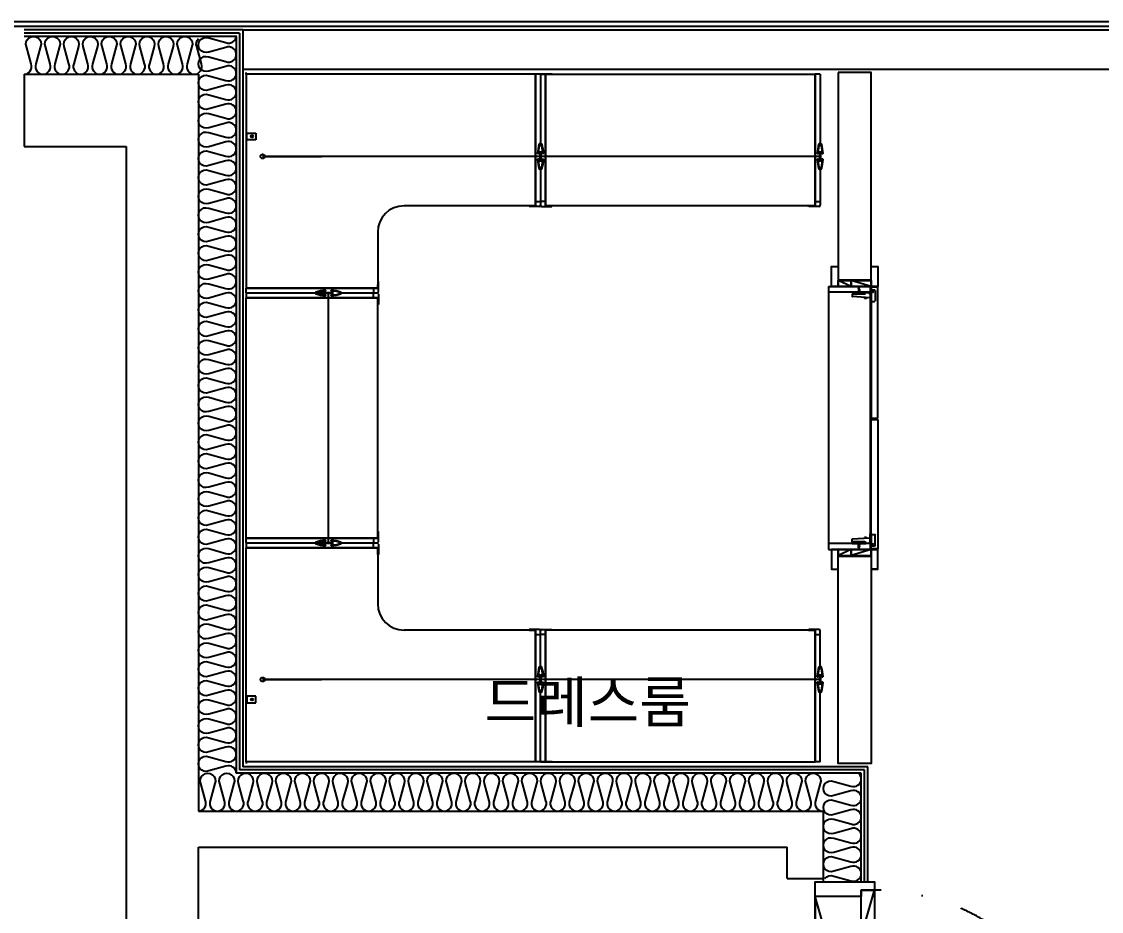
# Model space of a CAD drawing. Header units: millimetres. Extents: x -33000 to 294000, y 0 to 42408.
# Drawn here: x 275129 to 278411, y 9995 to 12700 of the extents above; entities that cross this region are included whole.
import ezdxf
from ezdxf.enums import TextEntityAlignment as Align

# ---------------------------------------------------------------- set-up
doc = ezdxf.new("R2010")
doc.units = ezdxf.units.MM
doc.header["$LTSCALE"] = 50
doc.linetypes.add('U_155P(확장형)$0$DASHDOTX2', pattern=[2, 1, -0.5, 0, -0.5])
doc.layers.add('arch', color=8, linetype='Continuous')
doc.layers.add('실명', color=9, linetype='Continuous')
doc.styles.add('FORTELINE', font='malgun.ttf')

# ---------------------------------------------------------------- blocks, each defined once
blk = doc.blocks.new('경첩 TOP')
h = blk.add_hatch()
h.set_pattern_fill('ANSI31', color=256, scale=0.1, style=0)
h.set_pattern_definition([(135, (52629.82965, -21812.9263), (0.224506403, 0.224506403), [])])
edge = h.paths.add_edge_path()
edge.add_ellipse((-0.5, 9.7), major_axis=(-0.354, 0.354), ratio=1, start_angle=-45, end_angle=45, ccw=False)
edge.add_line((-0.5, 10.2), (0, 10.2))
edge.add_line((0, 10.2), (0, -10.8))
edge.add_line((0, -10.8), (-1, -10.8))
edge.add_line((-1, -10.8), (-1, 9.7))
h.paths.add_polyline_path([(-1, -10.8), (0, -10.8), (0, -30.8), (0, -31.8), (-1, -31.8)])
for p, q in [((-16.6, -44.2), (-13.2, 9.1)), ((-5.6, 9.6), (-12.7, 9.6)), ((-5.5, -28.2), (-5.5, 9.6)), ((-4.5, -27.7), (-4.5, 4.1)), ((-3.1, 5.2), (-4, 4.8)), ((-1, 9.2), (-3.8, 8.6)), ((-3.1, 5.2), (-3.6, 7.9)), ((-1.5, 0.6), (-1, 0.6)), ((0, 10.2), (-0.5, 10.2)), ((0, 10.2), (0, -30.8)), ((-18.9, -34.1), (-18.8, -31.1)), ((-18.3, -31.2), (-18.8, -31.1)), ((-18.7, -30.1), (-18.5, -27.2)), ((-18.2, -30.2), (-18.7, -30.1)), ((-15.5, -27.3), (-18.5, -27.2)), ((-18.3, -31.2), (-18.2, -30.2)), ((-17.9, -34.2), (-17.5, -27.2)), ((-17, -34.3), (-16.5, -27.3)), ((-1, -28.2), (-4, -28.2)), ((-3.5, -19.7), (-3.5, -1.9)), ((-1, -30.2), (-3.5, -30.2)), ((-2.4, -15.2), (-2.4, -6.4)), ((-1.5, -5.9), (-1.9, -5.9)), ((-1.5, -15.7), (-1.9, -15.7)), ((-1.5, -22.2), (-1, -22.2)), ((-1, -15.2), (-1, -6.4)), ((-1, -8.5), (0.1, -9.2)), ((-1, -13.1), (0.1, -12.5)), ((-1, -30.2), (-1, -44.1)), ((0, -31.8), (-1, -31.8)), ((0, -28.8), (0, -31.8)), ((0.6, -8.8), (0.1, -12.5)), ((1, -9.2), (0.1, -12.5)), ((0.4, -9.2), (0.1, -9.2)), ((0.1, -12.5), (0.4, -9.2)), ((1.8, -12.5), (0.1, -12.5)), ((0.6, -8.8), (0.4, -9.2)), ((1, -9.2), (0.6, -8.8)), ((2.7, -9.2), (1, -9.2)), ((2.7, -9.2), (1.8, -12.5)), ((1.8, -12.5), (2.2, -12.8)), ((3, -8.8), (2.2, -12.8)), ((2.2, -12.8), (2.4, -12.5)), ((3.4, -9.2), (2.4, -12.5)), ((4.1, -12.5), (2.4, -12.5)), ((3, -8.8), (2.7, -9.2)), ((3.4, -9.2), (3, -8.8)), ((5, -9.2), (3.4, -9.2)), ((5, -9.2), (4.1, -12.5)), ((4.1, -12.5), (4.5, -12.8)), ((5.3, -8.8), (4.5, -12.8)), ((4.5, -12.8), (4.7, -12.5)), ((5.7, -9.2), (4.7, -12.5)), ((6.4, -12.5), (4.7, -12.5)), ((5.3, -8.8), (5, -9.2)), ((5.7, -9.2), (5.3, -8.8)), ((7.4, -9.2), (5.7, -9.2)), ((7.4, -9.2), (6.4, -12.5)), ((6.4, -12.5), (6.8, -12.8)), ((7.7, -8.8), (6.8, -12.8)), ((6.8, -12.8), (7.1, -12.5)), ((8.1, -9.2), (7.1, -12.5)), ((8.7, -12.5), (7.1, -12.5)), ((7.7, -8.8), (7.4, -9.2)), ((8.1, -9.2), (7.7, -8.8)), ((9.7, -9.2), (8.1, -9.2)), ((9.7, -9.2), (8.7, -12.5)), ((8.7, -12.5), (9.1, -12.8)), ((10, -8.8), (9.1, -12.8)), ((9.1, -12.8), (9.4, -12.5)), ((10.4, -9.2), (9.4, -12.5)), ((9.4, -12.5), (11.2, -11.8)), ((10, -8.8), (9.7, -9.2)), ((10.4, -9.2), (10, -8.8)), ((10.4, -9.2), (11.8, -9.8)), ((11.8, -9.8), (11.2, -11.8)), ((11.2, -11.8), (11.6, -12.2)), ((11.6, -12.2), (11.9, -11.8)), ((12.1, -9.5), (11.7, -12.1)), ((12.1, -9.5), (11.8, -9.8)), ((12.5, -9.8), (11.9, -11.8)), ((12, -11.5), (14, -10.8)), ((12.5, -9.8), (12.1, -9.5)), ((12.4, -10.1), (14, -10.8)), ((-31, -47.8), (-31, -46.3)), ((-31, -47.8), (7, -47.8)), ((-7, -45.3), (-30, -45.3)), ((-28, -47.8), (-28, -57.8)), ((5, -59.8), (-26, -59.8)), ((-16, -34.3), (-18.9, -34.1)), ((-16.6, -44.2), (-15.9, -45.3)), ((-2.2, -46), (-6, -47.6)), ((-6, -47.8), (-6, -46.3)), ((0.6, -53), (3.7, -49.9)), ((2, -54.4), (5.1, -51.3)), ((7, -47.8), (7, -57.8))]:
    blk.add_line(p, q)
at = {"lineweight": 0}
for p, q in [((-1, -31.8), (-1, 9.7)), ((-0.5, 10.2), (0, 10.2))]:
    blk.add_line(p, q, dxfattribs=at)
at = {"ltscale": 0.2}
blk.add_line((-4.1, -10.8), (16.1, -10.8), dxfattribs=at)
for centre, major_axis, start_param, end_param in [((-12.7, 9.1), (0.354, 0.354), 0.785398, 2.291943), ((-5.6, 7.6), (-1.41, 1.41), 4.095624, 5.497787), ((-3.5, 3.9), (0.707, 0.707), 1.264126, 2.150912), ((-1, -1.8), (-1.75, 1.75), -0.590947, 0.812262), ((-0.5, 9.7), (-0.354, 0.354), -0.785398, 0.785398), ((-3.5, -28.2), (-1.41, 1.41), 0.785398, 2.356194), ((-4, -27.7), (-0.382, 0.382), 0.785398, 2.356194), ((-1, -19.8), (1.75, 1.75), 2.329331, 3.73254), ((10.5, -10.8), (9.53, 9.53), 2.054959, 2.65743), ((-1.9, -6.4), (0.354, 0.354), 0.785398, 2.356194), ((-1.9, -15.2), (-0.354, 0.354), 0.785398, 2.356194), ((-1.5, -6.4), (0.354, 0.354), 5.497787, 7.068583), ((-1.5, -15.2), (-0.354, 0.354), 2.356194, 3.926991), ((-30, -46.3), (-0.707, 0.707), -0.785398, 0.785398), ((-26, -57.8), (-1.41, 1.41), 0.785398, 2.356194), ((-7, -46.3), (0.707, 0.707), 5.497787, 7.068583), ((-3.8, -43.6), (-1.06, 1.06), 3.926991, 10.210176), ((-3.8, -43.6), (-0.354, 0.354), 3.926991, 10.210176), ((-3, -44.1), (1.41, 1.41), 4.319071, 5.497787), ((1.3, -53.7), (0.707, 0.707), 1.570796, 4.712389), ((4.4, -50.6), (0.707, 0.707), 4.712389, 7.853982), ((5, -57.8), (1.41, 1.41), 3.926991, 5.497787)]:
    blk.add_ellipse(centre, major_axis=major_axis, ratio=1, start_param=start_param, end_param=end_param)
at = {"lineweight": 0}
blk.add_ellipse((-0.5, 9.7), major_axis=(-0.354, 0.354), ratio=1, start_param=-0.785398, end_param=0.785398, dxfattribs=at)
blk = doc.blocks.new('U_155P(확장형)$0$A$Ca9371278')
at = {"linetype": 'Continuous', "ltscale": 4}
for points in [[(180, 0), (180, -700), (0, -700), (0, 0)], [(-650, -65), (-650, -25), (0, -25), (0, -65)], [(40, -675), (0, -675), (0, -25), (40, -25)]]:
    blk.add_lwpolyline(points, close=True, dxfattribs=at)
for points in [[(180, 0), (0, 0), (0, -25), (40, -25), (40, -45), (180, -45), (180, 0)], [(180, -700), (0, -700), (0, -675), (40, -675), (40, -655), (180, -655), (180, -700)]]:
    blk.add_lwpolyline(points, dxfattribs=at)
blk.add_lwpolyline([(180, -655), (180, -45), (0, -675), (0, -25)], close=True)
at = {"linetype": 'U_155P(확장형)$0$DASHDOTX2', "ltscale": 5}
blk.add_arc((0, -25), 650, 180, 270, dxfattribs=at)

msp = doc.modelspace()

# ---------------------------------------------------------------- linework, layer by layer
at = {"layer": 'arch', "ltscale": 25}
for p, q in [((275801.2, 12674.6), (275136.2, 12674.6)), ((275801.2, 12674.6), (275801.2, 10434.6)), ((275801.2, 12674.6), (279781.2, 12674.6)), ((275791.2, 12664.6), (275136.2, 12664.6)), ((275781.2, 12654.6), (275136.2, 12654.6)), ((275781.2, 12654.6), (275781.2, 10414.6)), ((275791.2, 12664.6), (275791.2, 10424.6)), ((275136.2, 12539.6), (275666.2, 12539.6)), ((275136.2, 12539.6), (275136.2, 12319.6)), ((275666.2, 12539.6), (275666.2, 10299.6)), ((275801.2, 12554.6), (279781.2, 12554.6)), ((275811.2, 12539.6), (275811.2, 12544.6)), ((276741.2, 12539.6), (275811.2, 12539.6)), ((275811.2, 12539.6), (275811.2, 11889.6)), ((276691.2, 12139.6), (276691.2, 12539.6)), ((276706.2, 12539.6), (276691.2, 12539.6)), ((276706.2, 12539.6), (276721.2, 12539.6)), ((276721.2, 12139.6), (276721.2, 12539.6)), ((277541.2, 12139.6), (277541.2, 12539.6)), ((277556.2, 12539.6), (277541.2, 12539.6)), ((275811.2, 12360.6), (275841.2, 12360.6)), ((275813.2, 12340.6), (275813.2, 12360.6)), ((275841.2, 12360.6), (275841.2, 12340.6)), ((275136.2, 12319.6), (275446.2, 12319.6)), ((275446.2, 12319.6), (275446.2, 8804.6)), ((275841.2, 12340.6), (275811.2, 12340.6)), ((277557, 12289.6), (275861.2, 12289.6)), ((275861.2, 12289.6), (276039.9, 12289.6)), ((276691.2, 12139.6), (276691.2, 12152.6)), ((276691.2, 12152.6), (276706.2, 12152.6)), ((276706.2, 12152.6), (276706.2, 12141.6)), ((276721.2, 12152.6), (276706.2, 12152.6)), ((276721.2, 12139.6), (276721.2, 12152.6)), ((277541.2, 12139.6), (277541.2, 12152.6)), ((277541.2, 12152.6), (277556.2, 12152.6)), ((277556.2, 12152.6), (277556.2, 12141.6)), ((276691.2, 12139.6), (276291.2, 12139.6)), ((276671.5, 12137.6), (276671.2, 12139.6)), ((276671.2, 12139.6), (276691.2, 12139.6)), ((276702.2, 12137.6), (276671.5, 12137.6)), ((276710.2, 12137.6), (276740.9, 12137.6)), ((276741.2, 12139.6), (276721.2, 12139.6)), ((276740.9, 12137.6), (276741.2, 12139.6)), ((277521.5, 12137.6), (277521.2, 12139.6)), ((277521.2, 12139.6), (277541.2, 12139.6)), ((277552.2, 12137.6), (277521.5, 12137.6)), ((276211.2, 12059.6), (276211.2, 11889.6)), ((276211.2, 11889.6), (275811.2, 11889.6)), ((275811.2, 11874.6), (275811.2, 11889.6)), ((276211.2, 11889.6), (276198.2, 11889.6)), ((276198.2, 11889.6), (276198.2, 11874.6)), ((276213.2, 11909.3), (276211.2, 11909.6)), ((276211.2, 11909.6), (276211.2, 11889.6)), ((276211.2, 11889.6), (276211.2, 11899.6)), ((276213.2, 11878.6), (276213.2, 11909.3)), ((277581.2, 11894.6), (277581.2, 11094.6)), ((277650.6, 11894.6), (277611.2, 11912.6)), ((277711.2, 11894.6), (277650.6, 11912.6)), ((275811.2, 11874.6), (275811.2, 11859.6)), ((275811.2, 11129.6), (275811.2, 11859.6)), ((276211.2, 11859.6), (275811.2, 11859.6)), ((276061.2, 11113.9), (276061.2, 11875.4)), ((276198.2, 11874.6), (276209.2, 11874.6)), ((276198.2, 11859.6), (276198.2, 11874.6)), ((276211.2, 11859.6), (276198.2, 11859.6)), ((276211.2, 11129.6), (276211.2, 11859.6)), ((276211.2, 11839.6), (276211.2, 11859.6)), ((276213.2, 11870.6), (276213.2, 11839.9)), ((277581.2, 11876.6), (277581.2, 11112.6)), ((277709.2, 11876.6), (277709.2, 11112.6)), ((276213.2, 11839.9), (276211.2, 11839.6)), ((276211.2, 11129.6), (275811.2, 11129.6)), ((275811.2, 11114.6), (275811.2, 11129.6)), ((276211.2, 11129.6), (276198.2, 11129.6)), ((276198.2, 11129.6), (276198.2, 11114.6)), ((276213.2, 11149.3), (276211.2, 11149.6)), ((276211.2, 11149.6), (276211.2, 11129.6)), ((276213.2, 11118.6), (276213.2, 11149.3)), ((275811.2, 11114.6), (275811.2, 11099.6)), ((275811.2, 10449.6), (275811.2, 11099.6)), ((276211.2, 11099.6), (275811.2, 11099.6)), ((276198.2, 11114.6), (276209.2, 11114.6)), ((276198.2, 11099.6), (276198.2, 11114.6)), ((276211.2, 11099.6), (276198.2, 11099.6)), ((276211.2, 11099.6), (276211.2, 10929.6)), ((276211.2, 11079.6), (276211.2, 11099.6)), ((276213.2, 11110.6), (276213.2, 11079.9)), ((276213.2, 11079.9), (276211.2, 11079.6)), ((277650.6, 11094.6), (277611.2, 11076.6)), ((277611.2, 11076.6), (277711.2, 11076.6)), ((277711.2, 11094.6), (277650.6, 11076.6)), ((277731.2, 11034.6), (277711.2, 11034.6)), ((276691.2, 10849.6), (276291.2, 10849.6)), ((276671.5, 10851.6), (276671.2, 10849.6)), ((276671.2, 10849.6), (276691.2, 10849.6)), ((276702.2, 10851.6), (276671.5, 10851.6)), ((276691.2, 10849.6), (276691.2, 10449.6)), ((276691.2, 10849.6), (276691.2, 10836.6)), ((276691.2, 10836.6), (276706.2, 10836.6)), ((276706.2, 10836.6), (276706.2, 10847.6)), ((276721.2, 10836.6), (276706.2, 10836.6)), ((276710.2, 10851.6), (276740.9, 10851.6)), ((276721.2, 10849.6), (276721.2, 10449.6)), ((276741.2, 10849.6), (276721.2, 10849.6)), ((276721.2, 10849.6), (276721.2, 10836.6)), ((276740.9, 10851.6), (276741.2, 10849.6)), ((277521.5, 10851.6), (277521.2, 10849.6)), ((277521.2, 10849.6), (277541.2, 10849.6)), ((277552.2, 10851.6), (277521.5, 10851.6)), ((277541.2, 10849.6), (277541.2, 10449.6)), ((277541.2, 10849.6), (277541.2, 10836.6)), ((277541.2, 10836.6), (277556.2, 10836.6)), ((277556.2, 10836.6), (277556.2, 10847.6)), ((277557, 10699.6), (275861.2, 10699.6)), ((275861.2, 10699.6), (276039.9, 10699.6)), ((275841.2, 10648.6), (275811.2, 10648.6)), ((275813.2, 10648.6), (275813.2, 10628.6)), ((275841.2, 10628.6), (275841.2, 10648.6)), ((275811.2, 10628.6), (275841.2, 10628.6)), ((276741.2, 10449.6), (275811.2, 10449.6)), ((275811.2, 10449.6), (275811.2, 10444.6)), ((276706.2, 10449.6), (276691.2, 10449.6)), ((276706.2, 10449.6), (276721.2, 10449.6)), ((277556.2, 10449.6), (277541.2, 10449.6)), ((277681.2, 10414.6), (275781.2, 10414.6)), ((277691.2, 10424.6), (275791.2, 10424.6)), ((277701.2, 10434.6), (275801.2, 10434.6)), ((277681.2, 10084.4), (277681.2, 10414.6)), ((277691.2, 10084.4), (277691.2, 10424.6)), ((277701.2, 10084.4), (277701.2, 10434.6)), ((275666.2, 10299.6), (277566.2, 10299.6)), ((277566.2, 10084.6), (277566.2, 10299.6))]:
    msp.add_line(p, q, dxfattribs=at)
at = {"layer": 'arch'}
for p, q in [((275666.2, 9024.6), (275666.2, 10189.6)), ((275666.2, 10189.6), (277456.2, 10189.6)), ((277456.2, 10094.6), (277456.2, 10189.6)), ((277456.2, 10094.6), (277566.2, 10094.6))]:
    msp.add_line(p, q, dxfattribs=at)
at = {"layer": 'arch', "ltscale": 25}
for points in [[(271446.2, 12696.6), (271449.2, 12696.6), (271449.2, 12699.6), (279771.2, 12699.6), (279771.2, 12684.6), (271461.2, 12684.6), (271449.2, 12696.6), (271461.2, 12684.6), (271461.2, 9169.6), (271446.2, 9169.6), (271446.2, 12696.6)], [(276691.2, 12144.6), (276691.2, 12539.6)], [(276691.2, 12539.6), (276691.2, 12139.6)], [(276706.2, 12539.6), (276706.2, 12329.6)], [(276721.2, 12144.6), (276721.2, 12539.6)], [(276721.2, 12539.6), (276721.2, 12139.6)], [(277541.2, 12144.6), (277541.2, 12539.6)], [(277541.2, 12539.6), (277541.2, 12139.6)], [(277556.2, 12539.6), (277556.2, 12329.6)], [(276706.2, 12249.6), (276706.2, 12141.6)], [(277556.2, 12249.6), (277556.2, 12141.6)], [(277711.2, 11894.6), (277711.2, 11954.6), (277731.2, 11954.6), (277731.2, 11894.6)], [(276206.2, 11889.6), (275811.2, 11889.6)], [(275811.2, 11889.6), (276211.2, 11889.6)], [(275811.2, 11874.6), (276071.2, 11874.6)], [(276206.2, 11859.6), (275811.2, 11859.6)], [(275811.2, 11859.6), (276211.2, 11859.6)], [(276101.2, 11874.6), (276209.2, 11874.6)], [(276206.2, 11129.6), (275811.2, 11129.6)], [(275811.2, 11129.6), (276211.2, 11129.6)], [(275811.2, 11114.6), (276071.2, 11114.6)], [(276206.2, 11099.6), (275811.2, 11099.6)], [(275811.2, 11099.6), (276211.2, 11099.6)], [(276101.2, 11114.6), (276209.2, 11114.6)], [(277711.2, 11094.6), (277711.2, 11034.6), (277731.2, 11034.6), (277731.2, 11094.6)], [(276691.2, 10449.6), (276691.2, 10849.6)], [(276691.2, 10844.6), (276691.2, 10449.6)], [(276706.2, 10739.6), (276706.2, 10847.6)], [(276721.2, 10449.6), (276721.2, 10849.6)], [(276721.2, 10844.6), (276721.2, 10449.6)], [(277541.2, 10449.6), (277541.2, 10849.6)], [(277541.2, 10844.6), (277541.2, 10449.6)], [(277556.2, 10739.6), (277556.2, 10847.6)], [(276706.2, 10449.6), (276706.2, 10659.6)], [(277556.2, 10449.6), (277556.2, 10659.6)]]:
    msp.add_lwpolyline(points, dxfattribs=at)
for points in [[(275136.2, 12539.6, 0.524856), (275157.7, 12570.8), (275143.5, 12623.4, -1.449198), (275186.5, 12623.4), (275172.2, 12570.8, 0.524856), (275193.7, 12539.6, 0.524856), (275215.2, 12570.8), (275201, 12623.4, -1.449198), (275244, 12623.4), (275229.7, 12570.8, 0.524856), (275251.2, 12539.6, 0.524856), (275272.7, 12570.8), (275258.5, 12623.4, -1.449198), (275301.5, 12623.4), (275287.2, 12570.8, 0.524856), (275308.7, 12539.6, 0.524856), (275330.2, 12570.8), (275316, 12623.4, -1.449198), (275359, 12623.4), (275344.7, 12570.8, 0.524856), (275366.2, 12539.6, 0.524856), (275387.7, 12570.8), (275373.5, 12623.4, -1.449198), (275416.5, 12623.4), (275402.2, 12570.8, 0.524856), (275423.7, 12539.6, 0.524856), (275445.2, 12570.8), (275431, 12623.4, -1.449198), (275474, 12623.4), (275459.7, 12570.8, 0.524856), (275481.2, 12539.6, 0.524856), (275502.7, 12570.8), (275488.5, 12623.4, -1.449198), (275531.5, 12623.4), (275517.2, 12570.8, 0.524856), (275538.7, 12539.6, 0.524856), (275560.2, 12570.8), (275546, 12623.4, -1.449198), (275589, 12623.4), (275574.7, 12570.8, 0.524856), (275596.2, 12539.6, 0.524856), (275617.7, 12570.8), (275603.5, 12623.4, -1.449198), (275646.5, 12623.4), (275632.2, 12570.8, 0.524856), (275653.7, 12539.6, 0.524856), (275675.2, 12570.8), (275661, 12623.4, -0.295447), (275666.2, 12647.9, -0.295447)], [(275781.2, 10414.6, 0.524856), (275750, 10436.1), (275697.4, 10421.8, -1.449198), (275697.4, 10464.9), (275750, 10450.6, 0.524856), (275781.2, 10472.1, 0.524856), (275750, 10493.6), (275697.4, 10479.3, -1.449198), (275697.4, 10522.4), (275750, 10508.1, 0.524856), (275781.2, 10529.6, 0.524856), (275750, 10551.1), (275697.4, 10536.8, -1.449198), (275697.4, 10579.9), (275750, 10565.6, 0.524856), (275781.2, 10587.1, 0.524856), (275750, 10608.6), (275697.4, 10594.3, -1.449198), (275697.4, 10637.4), (275750, 10623.1, 0.524856), (275781.2, 10644.6, 0.524856), (275750, 10666.1), (275697.4, 10651.8, -1.449198), (275697.4, 10694.9), (275750, 10680.6, 0.524856), (275781.2, 10702.1, 0.524856), (275750, 10723.6), (275697.4, 10709.3, -1.449198), (275697.4, 10752.4), (275750, 10738.1, 0.524856), (275781.2, 10759.6, 0.524856), (275750, 10781.1), (275697.4, 10766.8, -1.449198), (275697.4, 10809.9), (275750, 10795.6, 0.524856), (275781.2, 10817.1, 0.524856), (275750, 10838.6), (275697.4, 10824.3, -1.449198), (275697.4, 10867.4), (275750, 10853.1, 0.524856), (275781.2, 10874.6, 0.524856), (275750, 10896.1), (275697.4, 10881.8, -1.449198), (275697.4, 10924.9), (275750, 10910.6, 0.524856), (275781.2, 10932.1, 0.524856), (275750, 10953.6), (275697.4, 10939.3, -1.449198), (275697.4, 10982.4), (275750, 10968.1, 0.524856), (275781.2, 10989.6, 0.524856), (275750, 11011.1), (275697.4, 10996.8, -1.449198), (275697.4, 11039.9), (275750, 11025.6, 0.524856), (275781.2, 11047.1, 0.524856), (275750, 11068.6), (275697.4, 11054.3, -1.449198), (275697.4, 11097.4), (275750, 11083.1, 0.524856), (275781.2, 11104.6, 0.524856), (275750, 11126.1), (275697.4, 11111.8, -1.449198), (275697.4, 11154.9), (275750, 11140.6, 0.524856), (275781.2, 11162.1, 0.524856), (275750, 11183.6), (275697.4, 11169.3, -1.449198), (275697.4, 11212.4), (275750, 11198.1, 0.524856), (275781.2, 11219.6, 0.524856), (275750, 11241.1), (275697.4, 11226.8, -1.449198), (275697.4, 11269.9), (275750, 11255.6, 0.524856), (275781.2, 11277.1, 0.524856), (275750, 11298.6), (275697.4, 11284.3, -1.449198), (275697.4, 11327.4), (275750, 11313.1, 0.524856), (275781.2, 11334.6, 0.524856), (275750, 11356.1), (275697.4, 11341.8, -1.449198), (275697.4, 11384.9), (275750, 11370.6, 0.524856), (275781.2, 11392.1, 0.524856), (275750, 11413.6), (275697.4, 11399.3, -1.449198), (275697.4, 11442.4), (275750, 11428.1, 0.524856), (275781.2, 11449.6, 0.524856), (275750, 11471.1), (275697.4, 11456.8, -1.449198), (275697.4, 11499.9), (275750, 11485.6, 0.524856), (275781.2, 11507.1, 0.524856), (275750, 11528.6), (275697.4, 11514.3, -1.449198), (275697.4, 11557.4), (275750, 11543.1, 0.524856), (275781.2, 11564.6, 0.524856), (275750, 11586.1), (275697.4, 11571.8, -1.449198), (275697.4, 11614.9), (275750, 11600.6, 0.524856), (275781.2, 11622.1, 0.524856), (275750, 11643.6), (275697.4, 11629.3, -1.449198), (275697.4, 11672.4), (275750, 11658.1, 0.524856), (275781.2, 11679.6, 0.524856), (275750, 11701.1), (275697.4, 11686.8, -1.449198), (275697.4, 11729.9), (275750, 11715.6, 0.524856), (275781.2, 11737.1, 0.524856), (275750, 11758.6), (275697.4, 11744.3, -1.449198), (275697.4, 11787.4), (275750, 11773.1, 0.524856), (275781.2, 11794.6, 0.524856), (275750, 11816.1), (275697.4, 11801.8, -1.449198), (275697.4, 11844.9), (275750, 11830.6, 0.524856), (275781.2, 11852.1, 0.524856), (275750, 11873.6), (275697.4, 11859.3, -1.449198), (275697.4, 11902.4), (275750, 11888.1, 0.524856), (275781.2, 11909.6, 0.524856), (275750, 11931.1), (275697.4, 11916.8, -1.449198), (275697.4, 11959.9), (275750, 11945.6, 0.524856), (275781.2, 11967.1, 0.524856), (275750, 11988.6), (275697.4, 11974.3, -1.449198), (275697.4, 12017.4), (275750, 12003.1, 0.524856), (275781.2, 12024.6, 0.524856), (275750, 12046.1), (275697.4, 12031.8, -1.449198), (275697.4, 12074.9), (275750, 12060.6, 0.524856), (275781.2, 12082.1, 0.524856), (275750, 12103.6), (275697.4, 12089.3, -1.449198), (275697.4, 12132.4), (275750, 12118.1, 0.524856), (275781.2, 12139.6, 0.524856), (275750, 12161.1), (275697.4, 12146.8, -1.449198), (275697.4, 12189.9), (275750, 12175.6, 0.524856), (275781.2, 12197.1, 0.524856), (275750, 12218.6), (275697.4, 12204.3, -1.449198), (275697.4, 12247.4), (275750, 12233.1, 0.524856), (275781.2, 12254.6, 0.524856), (275750, 12276.1), (275697.4, 12261.8, -1.449198), (275697.4, 12304.9), (275750, 12290.6, 0.524856), (275781.2, 12312.1, 0.524856), (275750, 12333.6), (275697.4, 12319.3, -1.449198), (275697.4, 12362.4), (275750, 12348.1, 0.524856), (275781.2, 12369.6, 0.524856), (275750, 12391.1), (275697.4, 12376.8, -1.449198), (275697.4, 12419.9), (275750, 12405.6, 0.524856), (275781.2, 12427.1, 0.524856), (275750, 12448.6), (275697.4, 12434.3, -1.449198), (275697.4, 12477.4), (275750, 12463.1, 0.524856), (275781.2, 12484.6, 0.524856), (275750, 12506.1), (275697.4, 12491.8, -1.449198), (275697.4, 12534.9), (275750, 12520.6, 0.524856), (275781.2, 12542.1, 0.524856), (275750, 12563.6), (275697.4, 12549.3, -1.449198), (275697.4, 12592.4), (275750, 12578.1, 0.524856), (275781.2, 12599.6, 0.524856), (275750, 12621.1), (275697.4, 12606.8, -1.449198), (275697.4, 12649.9), (275750, 12635.6, 0.524856), (275781.2, 12657.1)], [(275666.2, 10299.6, 0.524856), (275687.7, 10330.8), (275673.5, 10383.4, -1.449198), (275716.5, 10383.4), (275702.2, 10330.8, 0.524856), (275723.7, 10299.6, 0.524856), (275745.2, 10330.8), (275731, 10383.4, -1.449198), (275774, 10383.4), (275759.7, 10330.8, 0.524856), (275781.2, 10299.6, 0.524856), (275802.7, 10330.8), (275788.5, 10383.4, -1.449198), (275831.5, 10383.4), (275817.2, 10330.8, 0.524856), (275838.7, 10299.6, 0.524856), (275860.2, 10330.8), (275846, 10383.4, -1.449198), (275889, 10383.4), (275874.7, 10330.8, 0.524856), (275896.2, 10299.6, 0.524856), (275917.7, 10330.8), (275903.5, 10383.4, -1.449198), (275946.5, 10383.4), (275932.2, 10330.8, 0.524856), (275953.7, 10299.6, 0.524856), (275975.2, 10330.8), (275961, 10383.4, -1.449198), (276004, 10383.4), (275989.7, 10330.8, 0.524856), (276011.2, 10299.6, 0.524856), (276032.7, 10330.8), (276018.5, 10383.4, -1.449198), (276061.5, 10383.4), (276047.2, 10330.8, 0.524856), (276068.7, 10299.6, 0.524856), (276090.2, 10330.8), (276076, 10383.4, -1.449198), (276119, 10383.4), (276104.7, 10330.8, 0.524856), (276126.2, 10299.6, 0.524856), (276147.7, 10330.8), (276133.5, 10383.4, -1.449198), (276176.5, 10383.4), (276162.2, 10330.8, 0.524856), (276183.7, 10299.6, 0.524856), (276205.2, 10330.8), (276191, 10383.4, -1.449198), (276234, 10383.4), (276219.7, 10330.8, 0.524856), (276241.2, 10299.6, 0.524856), (276262.7, 10330.8), (276248.5, 10383.4, -1.449198), (276291.5, 10383.4), (276277.2, 10330.8, 0.524856), (276298.7, 10299.6, 0.524856), (276320.2, 10330.8), (276306, 10383.4, -1.449198), (276349, 10383.4), (276334.7, 10330.8, 0.524856), (276356.2, 10299.6, 0.524856), (276377.7, 10330.8), (276363.5, 10383.4, -1.449198), (276406.5, 10383.4), (276392.2, 10330.8, 0.524856), (276413.7, 10299.6, 0.524856), (276435.2, 10330.8), (276421, 10383.4, -1.449198), (276464, 10383.4), (276449.7, 10330.8, 0.524856), (276471.2, 10299.6, 0.524856), (276492.7, 10330.8), (276478.5, 10383.4, -1.449198), (276521.5, 10383.4), (276507.2, 10330.8, 0.524856), (276528.7, 10299.6, 0.524856), (276550.2, 10330.8), (276536, 10383.4, -1.449198), (276579, 10383.4), (276564.7, 10330.8, 0.524856), (276586.2, 10299.6, 0.524856), (276607.7, 10330.8), (276593.5, 10383.4, -1.449198), (276636.5, 10383.4), (276622.2, 10330.8, 0.524856), (276643.7, 10299.6, 0.524856), (276665.2, 10330.8), (276651, 10383.4, -1.449198), (276694, 10383.4), (276679.7, 10330.8, 0.524856), (276701.2, 10299.6, 0.524856), (276722.7, 10330.8), (276708.5, 10383.4, -1.449198), (276751.5, 10383.4), (276737.2, 10330.8, 0.524856), (276758.7, 10299.6, 0.524856), (276780.2, 10330.8), (276766, 10383.4, -1.449198), (276809, 10383.4), (276794.7, 10330.8, 0.524856), (276816.2, 10299.6, 0.524856), (276837.7, 10330.8), (276823.5, 10383.4, -1.449198), (276866.5, 10383.4), (276852.2, 10330.8, 0.524856), (276873.7, 10299.6, 0.524856), (276895.2, 10330.8), (276881, 10383.4, -1.449198), (276924, 10383.4), (276909.7, 10330.8, 0.524856), (276931.2, 10299.6, 0.524856), (276952.7, 10330.8), (276938.5, 10383.4, -1.449198), (276981.5, 10383.4), (276967.2, 10330.8, 0.524856), (276988.7, 10299.6, 0.524856), (277010.2, 10330.8), (276996, 10383.4, -1.449198), (277039, 10383.4), (277024.7, 10330.8, 0.524856), (277046.2, 10299.6, 0.524856), (277067.7, 10330.8), (277053.5, 10383.4, -1.449198), (277096.5, 10383.4), (277082.2, 10330.8, 0.524856), (277103.7, 10299.6, 0.524856), (277125.2, 10330.8), (277111, 10383.4, -1.449198), (277154, 10383.4), (277139.7, 10330.8, 0.524856), (277161.2, 10299.6, 0.524856), (277182.7, 10330.8), (277168.5, 10383.4, -1.449198), (277211.5, 10383.4), (277197.2, 10330.8, 0.524856), (277218.7, 10299.6, 0.524856), (277240.2, 10330.8), (277226, 10383.4, -1.449198), (277269, 10383.4), (277254.7, 10330.8, 0.524856), (277276.2, 10299.6, 0.524856), (277297.7, 10330.8), (277283.5, 10383.4, -1.449198), (277326.5, 10383.4), (277312.2, 10330.8, 0.524856), (277333.7, 10299.6, 0.524856), (277355.2, 10330.8), (277341, 10383.4, -1.449198), (277384, 10383.4), (277369.7, 10330.8, 0.524856), (277391.2, 10299.6, 0.524856), (277412.7, 10330.8), (277398.5, 10383.4, -1.449198), (277441.5, 10383.4), (277427.2, 10330.8, 0.524856), (277448.7, 10299.6, 0.524856), (277470.2, 10330.8), (277456, 10383.4, -1.449198), (277499, 10383.4), (277484.7, 10330.8, 0.524856), (277506.2, 10299.6, 0.524856), (277527.7, 10330.8), (277513.5, 10383.4, -1.449198), (277556.5, 10383.4), (277542.2, 10330.8, 0.524856), (277563.7, 10299.6, 0.02723), (277566.2, 10299.7, 0.02723)], [(277570.9, 10094.6, -0.331809), (277597.4, 10102.2), (277650, 10087.9, 0.524856), (277681.2, 10109.4, 0.524856), (277650, 10130.9), (277597.4, 10116.6, -1.449198), (277597.4, 10159.7), (277650, 10145.4, 0.524856), (277681.2, 10166.9, 0.524856), (277650, 10188.4), (277597.4, 10174.1, -1.449198), (277597.4, 10217.2), (277650, 10202.9, 0.524856), (277681.2, 10224.4, 0.524856), (277650, 10245.9), (277597.4, 10231.6, -1.449198), (277597.4, 10274.7), (277650, 10260.4, 0.524856), (277681.2, 10281.9, 0.524856), (277650, 10303.4), (277597.4, 10289.1, -1.449198), (277597.4, 10332.2), (277650, 10317.9, 0.524856), (277681.2, 10339.4, 0.524856), (277650, 10360.9), (277597.4, 10346.6, -1.449198), (277597.4, 10389.7), (277650, 10375.4, 0.524856), (277681.2, 10396.9, 0.223248), (277672.9, 10414.6)]]:
    msp.add_lwpolyline(points, format="xyb", dxfattribs=at)
for points in [[(276721.2, 12539.6), (277541.2, 12539.6), (277541.2, 12139.6), (276721.2, 12139.6)], [(277611.2, 12544.6), (277611.2, 11914.6), (277711.2, 11914.6), (277711.2, 12544.6)], [(277711.2, 11074.6), (277711.2, 10444.6), (277611.2, 10444.6), (277611.2, 11074.6)], [(276721.2, 10449.6), (277541.2, 10449.6), (277541.2, 10849.6), (276721.2, 10849.6)]]:
    msp.add_lwpolyline(points, close=True, dxfattribs=at)
for points in [[(276703.4, 12327.6, 0.073891), (276698.2, 12298.6, 0.422671), (276698.7, 12298.1), (276699.5, 12298.1, 0.414214), (276700, 12298.6), (276700, 12301.6), (276705.5, 12301.6), (276705.5, 12277.6), (276700, 12277.6), (276700, 12280.6, 0.414214), (276699.5, 12281.1), (276698.7, 12281.1, 0.422671), (276698.2, 12280.6, 0.073891), (276703.4, 12251.7, 0.719192), (276709.1, 12251.7, 0.073891), (276714.2, 12280.6, 0.422671), (276713.7, 12281.1), (276712.9, 12281.1, 0.414214), (276712.4, 12280.6), (276712.4, 12277.6), (276707, 12277.6), (276707, 12301.6), (276712.4, 12301.6), (276712.4, 12298.6, 0.414214), (276712.9, 12298.1), (276713.7, 12298.1, 0.422671), (276714.2, 12298.6, 0.073891), (276709.1, 12327.6, 0.719192)], [(276709.1, 12327.6, -0.073891), (276714.2, 12298.6, -0.422671), (276713.7, 12298.1), (276712.9, 12298.1, -0.414214), (276712.4, 12298.6), (276712.4, 12301.6), (276707, 12301.6), (276707, 12277.6), (276712.4, 12277.6), (276712.4, 12280.6, -0.414214), (276712.9, 12281.1), (276713.7, 12281.1, -0.422671), (276714.2, 12280.6, -0.073891), (276709.1, 12251.7, -0.719192), (276703.4, 12251.7, -0.073891), (276698.2, 12280.6, -0.422671), (276698.7, 12281.1), (276699.5, 12281.1, -0.414214), (276700, 12280.6), (276700, 12277.6), (276705.5, 12277.6), (276705.5, 12301.6), (276700, 12301.6), (276700, 12298.6, -0.414214), (276699.5, 12298.1), (276698.7, 12298.1, -0.422671), (276698.2, 12298.6, -0.073891), (276703.4, 12327.6, -0.719192)], [(276699.4, 12302.6, -0.063692), (276704.3, 12327.2, -0.719192), (276708.1, 12327.2, -0.063692), (276713, 12302.6)], [(276713, 12302.6, 0.063692), (276708.1, 12327.2, 0.719192), (276704.3, 12327.2, 0.063692), (276699.4, 12302.6)], [(277553.4, 12327.6, 0.073891), (277548.2, 12298.6, 0.422671), (277548.7, 12298.1), (277549.5, 12298.1, 0.414214), (277550, 12298.6), (277550, 12301.6), (277555.5, 12301.6), (277555.5, 12277.6), (277550, 12277.6), (277550, 12280.6, 0.414214), (277549.5, 12281.1), (277548.7, 12281.1, 0.422671), (277548.2, 12280.6, 0.073891), (277553.4, 12251.7, 0.719192), (277559.1, 12251.7, 0.073891), (277564.2, 12280.6, 0.422671), (277563.7, 12281.1), (277562.9, 12281.1, 0.414214), (277562.4, 12280.6), (277562.4, 12277.6), (277557, 12277.6), (277557, 12301.6), (277562.4, 12301.6), (277562.4, 12298.6, 0.414214), (277562.9, 12298.1), (277563.7, 12298.1, 0.422671), (277564.2, 12298.6, 0.073891), (277559.1, 12327.6, 0.719192)], [(277559.1, 12327.6, -0.073891), (277564.2, 12298.6, -0.422671), (277563.7, 12298.1), (277562.9, 12298.1, -0.414214), (277562.4, 12298.6), (277562.4, 12301.6), (277557, 12301.6), (277557, 12277.6), (277562.4, 12277.6), (277562.4, 12280.6, -0.414214), (277562.9, 12281.1), (277563.7, 12281.1, -0.422671), (277564.2, 12280.6, -0.073891), (277559.1, 12251.7, -0.719192), (277553.4, 12251.7, -0.073891), (277548.2, 12280.6, -0.422671), (277548.7, 12281.1), (277549.5, 12281.1, -0.414214), (277550, 12280.6), (277550, 12277.6), (277555.5, 12277.6), (277555.5, 12301.6), (277550, 12301.6), (277550, 12298.6, -0.414214), (277549.5, 12298.1), (277548.7, 12298.1, -0.422671), (277548.2, 12298.6, -0.073891), (277553.4, 12327.6, -0.719192)], [(277549.4, 12302.6, -0.063692), (277554.3, 12327.2, -0.719192), (277558.1, 12327.2, -0.063692), (277563, 12302.6)], [(277563, 12302.6, 0.063692), (277558.1, 12327.2, 0.719192), (277554.3, 12327.2, 0.063692), (277549.4, 12302.6)], [(276699.4, 12276.6, 0.063692), (276704.3, 12252, 0.719192), (276708.1, 12252, 0.063692), (276713, 12276.6)], [(276713, 12276.6, -0.063692), (276708.1, 12252, -0.719192), (276704.3, 12252, -0.063692), (276699.4, 12276.6)], [(277549.4, 12276.6, 0.063692), (277554.3, 12252, 0.719192), (277558.1, 12252, 0.063692), (277563, 12276.6)], [(277563, 12276.6, -0.063692), (277558.1, 12252, -0.719192), (277554.3, 12252, -0.063692), (277549.4, 12276.6)], [(276023.3, 11877.4, -0.073891), (276052.2, 11882.6, -0.422671), (276052.7, 11882.1), (276052.7, 11881.3, -0.414214), (276052.2, 11880.8), (276049.2, 11880.8), (276049.2, 11875.4), (276073.2, 11875.4), (276073.2, 11880.8), (276070.2, 11880.8, -0.414214), (276069.7, 11881.3), (276069.7, 11882.1, -0.422671), (276070.2, 11882.6, -0.073891), (276099.2, 11877.4, -0.719192), (276099.2, 11871.8, -0.073891), (276070.2, 11866.6, -0.422671), (276069.7, 11867.1), (276069.7, 11867.9, -0.414214), (276070.2, 11868.4), (276073.2, 11868.4), (276073.2, 11873.9), (276049.2, 11873.9), (276049.2, 11868.4), (276052.2, 11868.4, -0.414214), (276052.7, 11867.9), (276052.7, 11867.1, -0.422671), (276052.2, 11866.6, -0.073891), (276023.3, 11871.8, -0.719192)], [(276023.3, 11871.8, 0.073891), (276052.2, 11866.6, 0.422671), (276052.7, 11867.1), (276052.7, 11867.9, 0.414214), (276052.2, 11868.4), (276049.2, 11868.4), (276049.2, 11873.9), (276073.2, 11873.9), (276073.2, 11868.4), (276070.2, 11868.4, 0.414214), (276069.7, 11867.9), (276069.7, 11867.1, 0.422671), (276070.2, 11866.6, 0.073891), (276099.2, 11871.8, 0.719192), (276099.2, 11877.4, 0.073891), (276070.2, 11882.6, 0.422671), (276069.7, 11882.1), (276069.7, 11881.3, 0.414214), (276070.2, 11880.8), (276073.2, 11880.8), (276073.2, 11875.4), (276049.2, 11875.4), (276049.2, 11880.8), (276052.2, 11880.8, 0.414214), (276052.7, 11881.3), (276052.7, 11882.1, 0.422671), (276052.2, 11882.6, 0.073891), (276023.3, 11877.4, 0.719192)], [(276048.2, 11881.4, 0.063692), (276023.6, 11876.5, 0.719192), (276023.6, 11872.7, 0.063692), (276048.2, 11867.8)], [(276048.2, 11867.8, -0.063692), (276023.6, 11872.7, -0.719192), (276023.6, 11876.5, -0.063692), (276048.2, 11881.4)], [(276074.2, 11881.4, -0.063692), (276098.8, 11876.5, -0.719192), (276098.8, 11872.7, -0.063692), (276074.2, 11867.8)], [(276074.2, 11867.8, 0.063692), (276098.8, 11872.7, 0.719192), (276098.8, 11876.5, 0.063692), (276074.2, 11881.4)], [(276023.3, 11117.4, -0.073891), (276052.2, 11122.6, -0.422671), (276052.7, 11122.1), (276052.7, 11121.3, -0.414214), (276052.2, 11120.8), (276049.2, 11120.8), (276049.2, 11115.4), (276073.2, 11115.4), (276073.2, 11120.8), (276070.2, 11120.8, -0.414214), (276069.7, 11121.3), (276069.7, 11122.1, -0.422671), (276070.2, 11122.6, -0.073891), (276099.2, 11117.4, -0.719192), (276099.2, 11111.8, -0.073891), (276070.2, 11106.6, -0.422671), (276069.7, 11107.1), (276069.7, 11107.9, -0.414214), (276070.2, 11108.4), (276073.2, 11108.4), (276073.2, 11113.9), (276049.2, 11113.9), (276049.2, 11108.4), (276052.2, 11108.4, -0.414214), (276052.7, 11107.9), (276052.7, 11107.1, -0.422671), (276052.2, 11106.6, -0.073891), (276023.3, 11111.8, -0.719192)], [(276023.3, 11111.8, 0.073891), (276052.2, 11106.6, 0.422671), (276052.7, 11107.1), (276052.7, 11107.9, 0.414214), (276052.2, 11108.4), (276049.2, 11108.4), (276049.2, 11113.9), (276073.2, 11113.9), (276073.2, 11108.4), (276070.2, 11108.4, 0.414214), (276069.7, 11107.9), (276069.7, 11107.1, 0.422671), (276070.2, 11106.6, 0.073891), (276099.2, 11111.8, 0.719192), (276099.2, 11117.4, 0.073891), (276070.2, 11122.6, 0.422671), (276069.7, 11122.1), (276069.7, 11121.3, 0.414214), (276070.2, 11120.8), (276073.2, 11120.8), (276073.2, 11115.4), (276049.2, 11115.4), (276049.2, 11120.8), (276052.2, 11120.8, 0.414214), (276052.7, 11121.3), (276052.7, 11122.1, 0.422671), (276052.2, 11122.6, 0.073891), (276023.3, 11117.4, 0.719192)], [(276048.2, 11121.4, 0.063692), (276023.6, 11116.5, 0.719192), (276023.6, 11112.7, 0.063692), (276048.2, 11107.8)], [(276048.2, 11107.8, -0.063692), (276023.6, 11112.7, -0.719192), (276023.6, 11116.5, -0.063692), (276048.2, 11121.4)], [(276074.2, 11121.4, -0.063692), (276098.8, 11116.5, -0.719192), (276098.8, 11112.7, -0.063692), (276074.2, 11107.8)], [(276074.2, 11107.8, 0.063692), (276098.8, 11112.7, 0.719192), (276098.8, 11116.5, 0.063692), (276074.2, 11121.4)], [(276703.4, 10661.7, -0.073891), (276698.2, 10690.6, -0.422671), (276698.7, 10691.1), (276699.5, 10691.1, -0.414214), (276700, 10690.6), (276700, 10687.6), (276705.5, 10687.6), (276705.5, 10711.6), (276700, 10711.6), (276700, 10708.6, -0.414214), (276699.5, 10708.1), (276698.7, 10708.1, -0.422671), (276698.2, 10708.6, -0.073891), (276703.4, 10737.6, -0.719192), (276709.1, 10737.6, -0.073891), (276714.2, 10708.6, -0.422671), (276713.7, 10708.1), (276712.9, 10708.1, -0.414214), (276712.4, 10708.6), (276712.4, 10711.6), (276707, 10711.6), (276707, 10687.6), (276712.4, 10687.6), (276712.4, 10690.6, -0.414214), (276712.9, 10691.1), (276713.7, 10691.1, -0.422671), (276714.2, 10690.6, -0.073891), (276709.1, 10661.7, -0.719192)], [(276709.1, 10661.7, 0.073891), (276714.2, 10690.6, 0.422671), (276713.7, 10691.1), (276712.9, 10691.1, 0.414214), (276712.4, 10690.6), (276712.4, 10687.6), (276707, 10687.6), (276707, 10711.6), (276712.4, 10711.6), (276712.4, 10708.6, 0.414214), (276712.9, 10708.1), (276713.7, 10708.1, 0.422671), (276714.2, 10708.6, 0.073891), (276709.1, 10737.6, 0.719192), (276703.4, 10737.6, 0.073891), (276698.2, 10708.6, 0.422671), (276698.7, 10708.1), (276699.5, 10708.1, 0.414214), (276700, 10708.6), (276700, 10711.6), (276705.5, 10711.6), (276705.5, 10687.6), (276700, 10687.6), (276700, 10690.6, 0.414214), (276699.5, 10691.1), (276698.7, 10691.1, 0.422671), (276698.2, 10690.6, 0.073891), (276703.4, 10661.7, 0.719192)], [(276699.4, 10712.6, -0.063692), (276704.3, 10737.2, -0.719192), (276708.1, 10737.2, -0.063692), (276713, 10712.6)], [(276713, 10712.6, 0.063692), (276708.1, 10737.2, 0.719192), (276704.3, 10737.2, 0.063692), (276699.4, 10712.6)], [(277553.4, 10661.7, -0.073891), (277548.2, 10690.6, -0.422671), (277548.7, 10691.1), (277549.5, 10691.1, -0.414214), (277550, 10690.6), (277550, 10687.6), (277555.5, 10687.6), (277555.5, 10711.6), (277550, 10711.6), (277550, 10708.6, -0.414214), (277549.5, 10708.1), (277548.7, 10708.1, -0.422671), (277548.2, 10708.6, -0.073891), (277553.4, 10737.6, -0.719192), (277559.1, 10737.6, -0.073891), (277564.2, 10708.6, -0.422671), (277563.7, 10708.1), (277562.9, 10708.1, -0.414214), (277562.4, 10708.6), (277562.4, 10711.6), (277557, 10711.6), (277557, 10687.6), (277562.4, 10687.6), (277562.4, 10690.6, -0.414214), (277562.9, 10691.1), (277563.7, 10691.1, -0.422671), (277564.2, 10690.6, -0.073891), (277559.1, 10661.7, -0.719192)], [(277559.1, 10661.7, 0.073891), (277564.2, 10690.6, 0.422671), (277563.7, 10691.1), (277562.9, 10691.1, 0.414214), (277562.4, 10690.6), (277562.4, 10687.6), (277557, 10687.6), (277557, 10711.6), (277562.4, 10711.6), (277562.4, 10708.6, 0.414214), (277562.9, 10708.1), (277563.7, 10708.1, 0.422671), (277564.2, 10708.6, 0.073891), (277559.1, 10737.6, 0.719192), (277553.4, 10737.6, 0.073891), (277548.2, 10708.6, 0.422671), (277548.7, 10708.1), (277549.5, 10708.1, 0.414214), (277550, 10708.6), (277550, 10711.6), (277555.5, 10711.6), (277555.5, 10687.6), (277550, 10687.6), (277550, 10690.6, 0.414214), (277549.5, 10691.1), (277548.7, 10691.1, 0.422671), (277548.2, 10690.6, 0.073891), (277553.4, 10661.7, 0.719192)], [(277549.4, 10712.6, -0.063692), (277554.3, 10737.2, -0.719192), (277558.1, 10737.2, -0.063692), (277563, 10712.6)], [(277563, 10712.6, 0.063692), (277558.1, 10737.2, 0.719192), (277554.3, 10737.2, 0.063692), (277549.4, 10712.6)], [(276699.4, 10686.6, 0.063692), (276704.3, 10662, 0.719192), (276708.1, 10662, 0.063692), (276713, 10686.6)], [(276713, 10686.6, -0.063692), (276708.1, 10662, -0.719192), (276704.3, 10662, -0.063692), (276699.4, 10686.6)], [(277549.4, 10686.6, 0.063692), (277554.3, 10662, 0.719192), (277558.1, 10662, 0.063692), (277563, 10686.6)], [(277563, 10686.6, -0.063692), (277558.1, 10662, -0.719192), (277554.3, 10662, -0.063692), (277549.4, 10686.6)]]:
    msp.add_lwpolyline(points, format="xyb", close=True, dxfattribs=at)
at = {"layer": 'arch', "ltscale": 25, "elevation": 0}
for points in [[(277591.2, 11894.6), (277591.2, 11954.6), (277611.2, 11954.6), (277611.2, 11894.6)], [(277611.2, 11912.6), (277650.6, 11912.6), (277650.6, 11894.6), (277611.2, 11894.6)], [(277650.6, 11912.6), (277711.2, 11912.6), (277711.2, 11894.6), (277650.6, 11894.6)], [(277711.2, 11894.6), (277711.2, 11894.6), (277731.2, 11894.6), (277731.2, 11894.6)], [(277731.2, 11494), (277731.2, 11892.6), (277711.2, 11892.6), (277711.2, 11494)], [(277731.2, 11490), (277731.2, 11096.6), (277711.2, 11096.6), (277711.2, 11490)], [(277591.2, 11094.6), (277591.2, 11034.6), (277611.2, 11034.6), (277611.2, 11094.6)], [(277611.2, 11076.6), (277650.6, 11076.6), (277650.6, 11094.6), (277611.2, 11094.6)], [(277650.6, 11076.6), (277711.2, 11076.6), (277711.2, 11094.6), (277650.6, 11094.6)]]:
    msp.add_lwpolyline(points, close=True, dxfattribs=at)
for points in [[(277581.2, 11894.6), (277709.2, 11894.6)], [(277581.2, 11094.6), (277709.2, 11094.6), (277709.2, 11894.6)], [(277709.2, 11876.6), (277581.2, 11876.6)], [(277709.2, 11112.6), (277581.2, 11112.6)], [(277711.2, 11094.6), (277731.2, 11094.6)]]:
    msp.add_lwpolyline(points, dxfattribs=at)
at = {"layer": 'arch', "ltscale": 25}
for centre, radius in [((275829.2, 12350.6), 3.25), ((275861.2, 12289.6), 6.5), ((275861.2, 10699.6), 6.5), ((275829.2, 10638.6), 3.25)]:
    msp.add_circle(centre, radius, dxfattribs=at)
for centre, radius, start, end in [((276291.2, 12059.6), 80, 90, 180), ((276702.2, 12141.6), 4, 270, 0), ((276710.2, 12141.6), 4, 180, 270), ((277552.2, 12141.6), 4, 270, 0), ((276209.2, 11878.6), 4, 270, 0), ((276209.2, 11870.6), 4, 0, 90), ((276209.2, 11118.6), 4, 270, 0), ((276209.2, 11110.6), 4, 0, 90), ((276291.2, 10929.6), 80, 180, 270), ((276702.2, 10847.6), 4, 0, 90), ((276710.2, 10847.6), 4, 90, 180), ((277552.2, 10847.6), 4, 0, 90)]:
    msp.add_arc(centre, radius, start, end, dxfattribs=at)

# ---------------------------------------------------------------- block references
at = {"layer": 'arch', "ltscale": 25, "rotation": 90}
msp.add_blockref('경첩 TOP', (277663.4, 11876.7), dxfattribs=at)
at = {"layer": 'arch', "ltscale": 25, "xscale": -1, "rotation": 90}
msp.add_blockref('경첩 TOP', (277663.4, 11112.7), dxfattribs=at)
at = {"layer": 'arch', "rotation": 180}
msp.add_blockref('U_155P(확장형)$0$A$Ca9371278', (277721.2, 9384.6), dxfattribs=at)

# ---------------------------------------------------------------- texts
at = {"layer": '실명', "ltscale": 25, "style": 'FORTELINE'}
msp.add_text('드레스룸', height=125, dxfattribs=at).set_placement((276849.6, 10630.9), align=Align.MIDDLE_CENTER)

doc.saveas('drawing.dxf')
